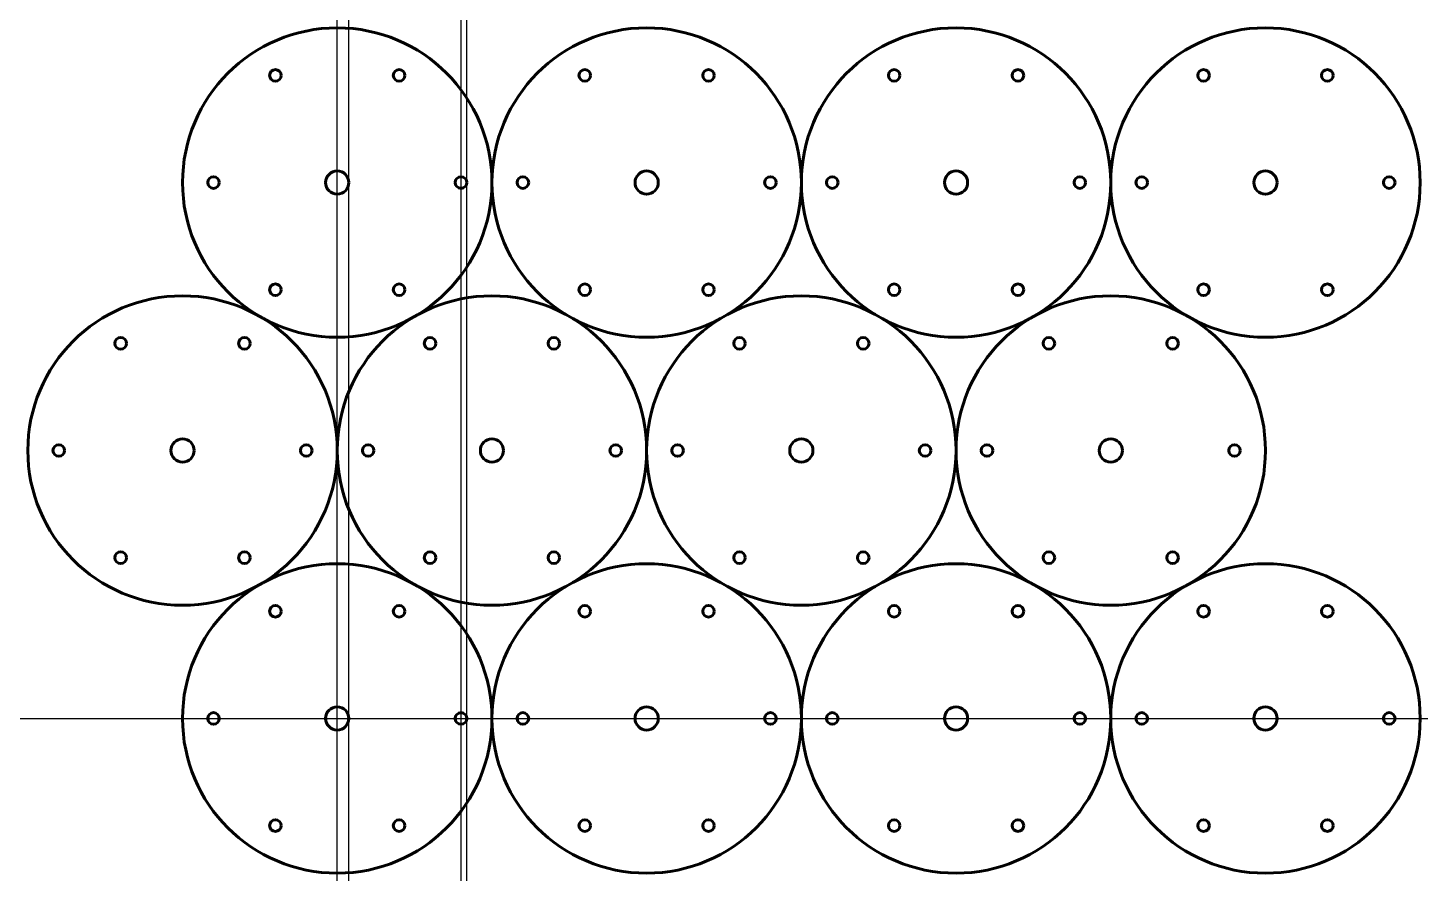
# Model space of a CAD drawing. Header units: millimetres. Extents: x -80 to 280, y -40 to 179.
import ezdxf

# ---------------------------------------------------------------- set-up
doc = ezdxf.new("R2010")
doc.units = ezdxf.units.MM
doc.linetypes.add('K5LT_BASIC', pattern=[0])

msp = doc.modelspace()

# ---------------------------------------------------------------- linework, layer by layer
at = {"color": 232, "true_color": 0xc52b79}
for p, direction in [((0, 0), (0, 1)), ((3, 0), (0, 1)), ((32, 0), (0, 1)), ((33.5, 0), (0, 1)), ((0, 0), (1, 0))]:
    msp.add_xline(p, direction, dxfattribs=at)
at = {"color": 150, "linetype": 'K5LT_BASIC', "lineweight": 60, "true_color": 0x0080ff}
for centre, radius in [((0, 138.56), 40), ((80, 138.56), 40), ((160, 138.56), 40), ((240, 138.56), 40), ((-16, 166.28), 1.5), ((16, 166.28), 1.5), ((64, 166.28), 1.5), ((96, 166.28), 1.5), ((144, 166.28), 1.5), ((176, 166.28), 1.5), ((224, 166.28), 1.5), ((256, 166.28), 1.5), ((0, 138.56), 3), ((80, 138.56), 3), ((160, 138.56), 3), ((240, 138.56), 3), ((-32, 138.56), 1.5), ((32, 138.56), 1.5), ((48, 138.56), 1.5), ((112, 138.56), 1.5), ((128, 138.56), 1.5), ((192, 138.56), 1.5), ((208, 138.56), 1.5), ((272, 138.56), 1.5), ((-16, 110.85), 1.5), ((16, 110.85), 1.5), ((64, 110.85), 1.5), ((96, 110.85), 1.5), ((144, 110.85), 1.5), ((176, 110.85), 1.5), ((224, 110.85), 1.5), ((256, 110.85), 1.5), ((-40, 69.28), 40), ((40, 69.28), 40), ((120, 69.28), 40), ((200, 69.28), 40), ((-56, 96.99), 1.5), ((-24, 96.99), 1.5), ((24, 96.99), 1.5), ((56, 96.99), 1.5), ((104, 96.99), 1.5), ((136, 96.99), 1.5), ((184, 96.99), 1.5), ((216, 96.99), 1.5), ((-40, 69.28), 3), ((40, 69.28), 3), ((120, 69.28), 3), ((200, 69.28), 3), ((-72, 69.28), 1.5), ((-8, 69.28), 1.5), ((8, 69.28), 1.5), ((72, 69.28), 1.5), ((88, 69.28), 1.5), ((152, 69.28), 1.5), ((168, 69.28), 1.5), ((232, 69.28), 1.5), ((-56, 41.57), 1.5), ((0, 0), 40), ((-24, 41.57), 1.5), ((24, 41.57), 1.5), ((80, 0), 40), ((56, 41.57), 1.5), ((104, 41.57), 1.5), ((160, 0), 40), ((136, 41.57), 1.5), ((184, 41.57), 1.5), ((240, 0), 40), ((216, 41.57), 1.5), ((-16, 27.71), 1.5), ((16, 27.71), 1.5), ((64, 27.71), 1.5), ((96, 27.71), 1.5), ((144, 27.71), 1.5), ((176, 27.71), 1.5), ((224, 27.71), 1.5), ((256, 27.71), 1.5), ((-32, 0), 1.5), ((0, 0), 3), ((32, 0), 1.5), ((48, 0), 1.5), ((80, 0), 3), ((112, 0), 1.5), ((128, 0), 1.5), ((160, 0), 3), ((192, 0), 1.5), ((208, 0), 1.5), ((240, 0), 3), ((272, 0), 1.5), ((-16, -27.71), 1.5), ((16, -27.71), 1.5), ((64, -27.71), 1.5), ((96, -27.71), 1.5), ((144, -27.71), 1.5), ((176, -27.71), 1.5), ((224, -27.71), 1.5), ((256, -27.71), 1.5)]:
    msp.add_circle(centre, radius, dxfattribs=at)

doc.saveas('drawing.dxf')
